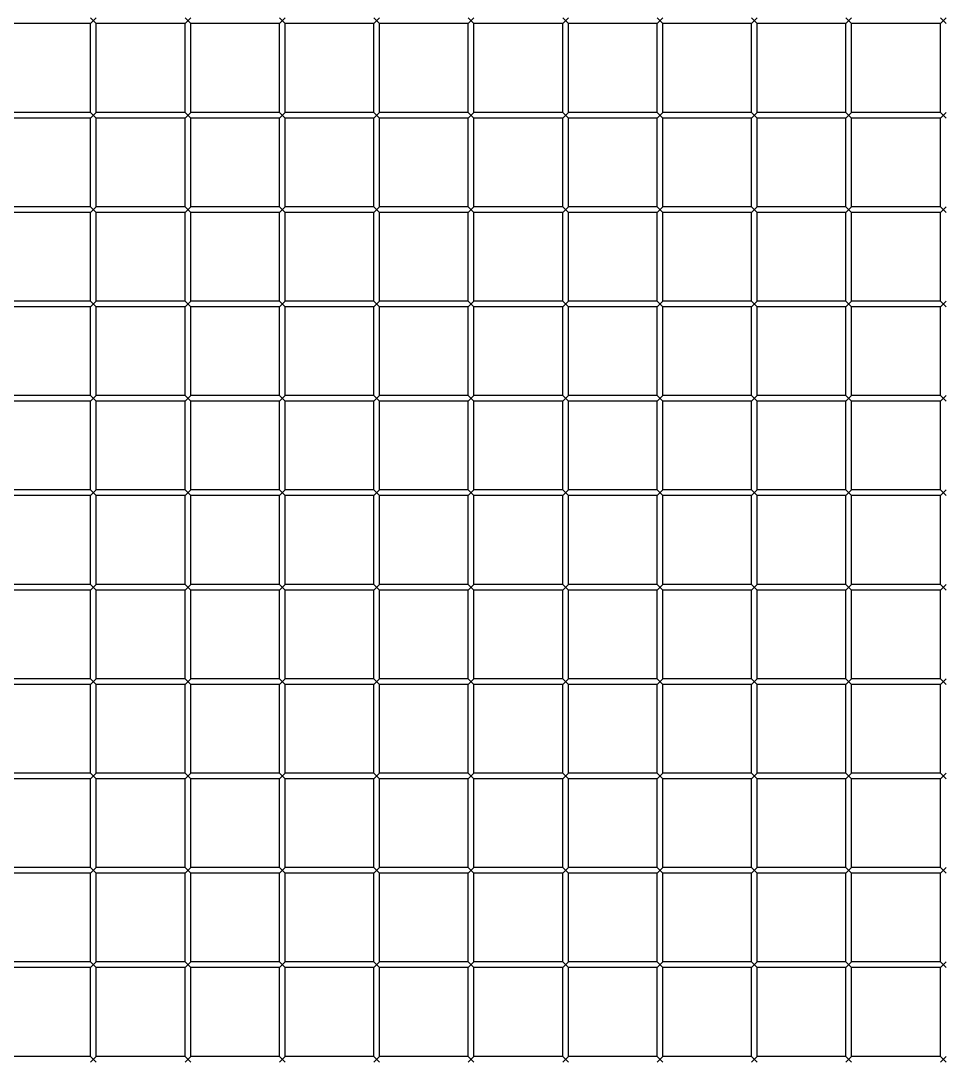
# Model space of a CAD drawing. Header units: millimetres. Extents: x -198529 to 244266, y -64 to 158464.
# Drawn here: x -171522 to -171034, y 94757 to 95307 of the extents above; entities that cross this region are included whole.
import ezdxf

# ---------------------------------------------------------------- set-up
doc = ezdxf.new("R2010")
doc.units = ezdxf.units.MM
doc.layers.add('0-DCC', color=30, linetype='Continuous')

# ---------------------------------------------------------------- blocks, each defined once
blk = doc.blocks.new('DCC2850x1800(右)')
at = {"color": 0, "linetype": 'Continuous'}
for p, q in [((63842.5, -73703.48), (63839.5, -73706.48)), ((63842.5, -73706.48), (63839.5, -73703.48)), ((63892.5, -73703.48), (63889.5, -73706.48)), ((63892.5, -73706.48), (63889.5, -73703.48)), ((63942.5, -73703.48), (63939.5, -73706.48)), ((63942.5, -73706.48), (63939.5, -73703.48)), ((63992.5, -73703.48), (63989.5, -73706.48)), ((63992.5, -73706.48), (63989.5, -73703.48)), ((64042.5, -73703.48), (64039.5, -73706.48)), ((64042.5, -73706.48), (64039.5, -73703.48)), ((64092.5, -73703.48), (64089.5, -73706.48)), ((64092.5, -73706.48), (64089.5, -73703.48)), ((64142.5, -73703.48), (64139.5, -73706.48)), ((64142.5, -73706.48), (64139.5, -73703.48)), ((64192.5, -73703.48), (64189.5, -73706.48)), ((64192.5, -73706.48), (64189.5, -73703.48)), ((64242.5, -73703.48), (64239.5, -73706.48)), ((64242.5, -73706.48), (64239.5, -73703.48)), ((64292.5, -73703.48), (64289.5, -73706.48)), ((64292.5, -73706.48), (64289.5, -73703.48)), ((63842.5, -73706.48), (63889.5, -73706.48)), ((63842.5, -73753.48), (63842.5, -73706.48)), ((63889.5, -73753.48), (63889.5, -73706.48)), ((63892.5, -73706.48), (63939.5, -73706.48)), ((63892.5, -73753.48), (63892.5, -73706.48)), ((63939.5, -73753.48), (63939.5, -73706.48)), ((63942.5, -73706.48), (63989.5, -73706.48)), ((63942.5, -73753.48), (63942.5, -73706.48)), ((63989.5, -73753.48), (63989.5, -73706.48)), ((63992.5, -73706.48), (64039.5, -73706.48)), ((63992.5, -73753.48), (63992.5, -73706.48)), ((64039.5, -73753.48), (64039.5, -73706.48)), ((64042.5, -73706.48), (64089.5, -73706.48)), ((64042.5, -73753.48), (64042.5, -73706.48)), ((64089.5, -73753.48), (64089.5, -73706.48)), ((64092.5, -73706.48), (64139.5, -73706.48)), ((64092.5, -73753.48), (64092.5, -73706.48)), ((64139.5, -73753.48), (64139.5, -73706.48)), ((64142.5, -73706.48), (64189.5, -73706.48)), ((64142.5, -73753.48), (64142.5, -73706.48)), ((64189.5, -73753.48), (64189.5, -73706.48)), ((64192.5, -73706.48), (64239.5, -73706.48)), ((64192.5, -73753.48), (64192.5, -73706.48)), ((64239.5, -73753.48), (64239.5, -73706.48)), ((64242.5, -73706.48), (64289.5, -73706.48)), ((64242.5, -73753.48), (64242.5, -73706.48)), ((64289.5, -73753.48), (64289.5, -73706.48)), ((64292.5, -73753.48), (64292.5, -73706.48)), ((64292.5, -73706.48), (64339.5, -73706.48)), ((63842.5, -73753.48), (63839.5, -73756.48)), ((63842.5, -73756.48), (63839.5, -73753.48)), ((63842.5, -73753.48), (63889.5, -73753.48)), ((63892.5, -73753.48), (63889.5, -73756.48)), ((63892.5, -73756.48), (63889.5, -73753.48)), ((63892.5, -73753.48), (63939.5, -73753.48)), ((63942.5, -73753.48), (63939.5, -73756.48)), ((63942.5, -73756.48), (63939.5, -73753.48)), ((63942.5, -73753.48), (63989.5, -73753.48)), ((63992.5, -73753.48), (63989.5, -73756.48)), ((63992.5, -73756.48), (63989.5, -73753.48)), ((63992.5, -73753.48), (64039.5, -73753.48)), ((64042.5, -73753.48), (64039.5, -73756.48)), ((64042.5, -73756.48), (64039.5, -73753.48)), ((64042.5, -73753.48), (64089.5, -73753.48)), ((64092.5, -73753.48), (64089.5, -73756.48)), ((64092.5, -73756.48), (64089.5, -73753.48)), ((64092.5, -73753.48), (64139.5, -73753.48)), ((64142.5, -73753.48), (64139.5, -73756.48)), ((64142.5, -73756.48), (64139.5, -73753.48)), ((64142.5, -73753.48), (64189.5, -73753.48)), ((64192.5, -73753.48), (64189.5, -73756.48)), ((64192.5, -73756.48), (64189.5, -73753.48)), ((64192.5, -73753.48), (64239.5, -73753.48)), ((64242.5, -73753.48), (64239.5, -73756.48)), ((64242.5, -73756.48), (64239.5, -73753.48)), ((64242.5, -73753.48), (64289.5, -73753.48)), ((64292.5, -73753.48), (64289.5, -73756.48)), ((64292.5, -73756.48), (64289.5, -73753.48)), ((64292.5, -73753.48), (64339.5, -73753.48)), ((63842.5, -73756.48), (63889.5, -73756.48)), ((63842.5, -73803.48), (63842.5, -73756.48)), ((63889.5, -73803.48), (63889.5, -73756.48)), ((63892.5, -73756.48), (63939.5, -73756.48)), ((63892.5, -73803.48), (63892.5, -73756.48)), ((63939.5, -73803.48), (63939.5, -73756.48)), ((63942.5, -73756.48), (63989.5, -73756.48)), ((63942.5, -73803.48), (63942.5, -73756.48)), ((63989.5, -73803.48), (63989.5, -73756.48)), ((63992.5, -73756.48), (64039.5, -73756.48)), ((63992.5, -73803.48), (63992.5, -73756.48)), ((64039.5, -73803.48), (64039.5, -73756.48)), ((64042.5, -73756.48), (64089.5, -73756.48)), ((64042.5, -73803.48), (64042.5, -73756.48)), ((64089.5, -73803.48), (64089.5, -73756.48)), ((64092.5, -73756.48), (64139.5, -73756.48)), ((64092.5, -73803.48), (64092.5, -73756.48)), ((64139.5, -73803.48), (64139.5, -73756.48)), ((64142.5, -73756.48), (64189.5, -73756.48)), ((64142.5, -73803.48), (64142.5, -73756.48)), ((64189.5, -73803.48), (64189.5, -73756.48)), ((64192.5, -73756.48), (64239.5, -73756.48)), ((64192.5, -73803.48), (64192.5, -73756.48)), ((64239.5, -73803.48), (64239.5, -73756.48)), ((64242.5, -73756.48), (64289.5, -73756.48)), ((64242.5, -73803.48), (64242.5, -73756.48)), ((64289.5, -73803.48), (64289.5, -73756.48)), ((64292.5, -73756.48), (64339.5, -73756.48)), ((64292.5, -73803.48), (64292.5, -73756.48)), ((63842.5, -73803.48), (63839.5, -73806.48)), ((63842.5, -73806.48), (63839.5, -73803.48)), ((63842.5, -73803.48), (63889.5, -73803.48)), ((63892.5, -73803.48), (63889.5, -73806.48)), ((63892.5, -73806.48), (63889.5, -73803.48)), ((63892.5, -73803.48), (63939.5, -73803.48)), ((63942.5, -73803.48), (63939.5, -73806.48)), ((63942.5, -73806.48), (63939.5, -73803.48)), ((63942.5, -73803.48), (63989.5, -73803.48)), ((63992.5, -73803.48), (63989.5, -73806.48)), ((63992.5, -73806.48), (63989.5, -73803.48)), ((63992.5, -73803.48), (64039.5, -73803.48)), ((64042.5, -73803.48), (64039.5, -73806.48)), ((64042.5, -73806.48), (64039.5, -73803.48)), ((64042.5, -73803.48), (64089.5, -73803.48)), ((64092.5, -73803.48), (64089.5, -73806.48)), ((64092.5, -73806.48), (64089.5, -73803.48)), ((64092.5, -73803.48), (64139.5, -73803.48)), ((64142.5, -73803.48), (64139.5, -73806.48)), ((64142.5, -73806.48), (64139.5, -73803.48)), ((64142.5, -73803.48), (64189.5, -73803.48)), ((64192.5, -73803.48), (64189.5, -73806.48)), ((64192.5, -73806.48), (64189.5, -73803.48)), ((64192.5, -73803.48), (64239.5, -73803.48)), ((64242.5, -73803.48), (64239.5, -73806.48)), ((64242.5, -73806.48), (64239.5, -73803.48)), ((64242.5, -73803.48), (64289.5, -73803.48)), ((64292.5, -73803.48), (64289.5, -73806.48)), ((64292.5, -73806.48), (64289.5, -73803.48)), ((64292.5, -73803.48), (64339.5, -73803.48)), ((63842.5, -73806.48), (63889.5, -73806.48)), ((63842.5, -73853.48), (63842.5, -73806.48)), ((63889.5, -73853.48), (63889.5, -73806.48)), ((63892.5, -73806.48), (63939.5, -73806.48)), ((63892.5, -73853.48), (63892.5, -73806.48)), ((63939.5, -73853.48), (63939.5, -73806.48)), ((63942.5, -73806.48), (63989.5, -73806.48)), ((63942.5, -73853.48), (63942.5, -73806.48)), ((63989.5, -73853.48), (63989.5, -73806.48)), ((63992.5, -73806.48), (64039.5, -73806.48)), ((63992.5, -73853.48), (63992.5, -73806.48)), ((64039.5, -73853.48), (64039.5, -73806.48)), ((64042.5, -73806.48), (64089.5, -73806.48)), ((64042.5, -73853.48), (64042.5, -73806.48)), ((64089.5, -73853.48), (64089.5, -73806.48)), ((64092.5, -73806.48), (64139.5, -73806.48)), ((64092.5, -73853.48), (64092.5, -73806.48)), ((64139.5, -73853.48), (64139.5, -73806.48)), ((64142.5, -73806.48), (64189.5, -73806.48)), ((64142.5, -73853.48), (64142.5, -73806.48)), ((64189.5, -73853.48), (64189.5, -73806.48)), ((64192.5, -73806.48), (64239.5, -73806.48)), ((64192.5, -73853.48), (64192.5, -73806.48)), ((64239.5, -73853.48), (64239.5, -73806.48)), ((64242.5, -73806.48), (64289.5, -73806.48)), ((64242.5, -73853.48), (64242.5, -73806.48)), ((64289.5, -73853.48), (64289.5, -73806.48)), ((64292.5, -73806.48), (64339.5, -73806.48)), ((64292.5, -73853.48), (64292.5, -73806.48)), ((63842.5, -73853.48), (63839.5, -73856.48)), ((63842.5, -73856.48), (63839.5, -73853.48)), ((63842.5, -73853.48), (63889.5, -73853.48)), ((63892.5, -73853.48), (63889.5, -73856.48)), ((63892.5, -73856.48), (63889.5, -73853.48)), ((63892.5, -73853.48), (63939.5, -73853.48)), ((63942.5, -73853.48), (63939.5, -73856.48)), ((63942.5, -73856.48), (63939.5, -73853.48)), ((63942.5, -73853.48), (63989.5, -73853.48)), ((63992.5, -73853.48), (63989.5, -73856.48)), ((63992.5, -73856.48), (63989.5, -73853.48)), ((63992.5, -73853.48), (64039.5, -73853.48)), ((64042.5, -73853.48), (64039.5, -73856.48)), ((64042.5, -73856.48), (64039.5, -73853.48)), ((64042.5, -73853.48), (64089.5, -73853.48)), ((64092.5, -73853.48), (64089.5, -73856.48)), ((64092.5, -73856.48), (64089.5, -73853.48)), ((64092.5, -73853.48), (64139.5, -73853.48)), ((64142.5, -73853.48), (64139.5, -73856.48)), ((64142.5, -73856.48), (64139.5, -73853.48)), ((64142.5, -73853.48), (64189.5, -73853.48)), ((64192.5, -73853.48), (64189.5, -73856.48)), ((64192.5, -73856.48), (64189.5, -73853.48)), ((64192.5, -73853.48), (64239.5, -73853.48)), ((64242.5, -73853.48), (64239.5, -73856.48)), ((64242.5, -73856.48), (64239.5, -73853.48)), ((64242.5, -73853.48), (64289.5, -73853.48)), ((64292.5, -73853.48), (64289.5, -73856.48)), ((64292.5, -73856.48), (64289.5, -73853.48)), ((64292.5, -73853.48), (64339.5, -73853.48)), ((63842.5, -73856.48), (63889.5, -73856.48)), ((63842.5, -73903.48), (63842.5, -73856.48)), ((63889.5, -73903.48), (63889.5, -73856.48)), ((63892.5, -73856.48), (63939.5, -73856.48)), ((63892.5, -73903.48), (63892.5, -73856.48)), ((63939.5, -73903.48), (63939.5, -73856.48)), ((63942.5, -73856.48), (63989.5, -73856.48)), ((63942.5, -73903.48), (63942.5, -73856.48)), ((63989.5, -73903.48), (63989.5, -73856.48)), ((63992.5, -73856.48), (64039.5, -73856.48)), ((63992.5, -73903.48), (63992.5, -73856.48)), ((64039.5, -73903.48), (64039.5, -73856.48)), ((64042.5, -73856.48), (64089.5, -73856.48)), ((64042.5, -73903.48), (64042.5, -73856.48)), ((64089.5, -73903.48), (64089.5, -73856.48)), ((64092.5, -73856.48), (64139.5, -73856.48)), ((64092.5, -73903.48), (64092.5, -73856.48)), ((64139.5, -73903.48), (64139.5, -73856.48)), ((64142.5, -73856.48), (64189.5, -73856.48)), ((64142.5, -73903.48), (64142.5, -73856.48)), ((64189.5, -73903.48), (64189.5, -73856.48)), ((64192.5, -73856.48), (64239.5, -73856.48)), ((64192.5, -73903.48), (64192.5, -73856.48)), ((64239.5, -73903.48), (64239.5, -73856.48)), ((64242.5, -73856.48), (64289.5, -73856.48)), ((64242.5, -73903.48), (64242.5, -73856.48)), ((64289.5, -73903.48), (64289.5, -73856.48)), ((64292.5, -73856.48), (64339.5, -73856.48)), ((64292.5, -73903.48), (64292.5, -73856.48)), ((63842.5, -73903.48), (63839.5, -73906.48)), ((63842.5, -73906.48), (63839.5, -73903.48)), ((63842.5, -73903.48), (63889.5, -73903.48)), ((63892.5, -73903.48), (63889.5, -73906.48)), ((63892.5, -73906.48), (63889.5, -73903.48)), ((63892.5, -73903.48), (63939.5, -73903.48)), ((63942.5, -73903.48), (63939.5, -73906.48)), ((63942.5, -73906.48), (63939.5, -73903.48)), ((63942.5, -73903.48), (63989.5, -73903.48)), ((63992.5, -73903.48), (63989.5, -73906.48)), ((63992.5, -73906.48), (63989.5, -73903.48)), ((63992.5, -73903.48), (64039.5, -73903.48)), ((64042.5, -73903.48), (64039.5, -73906.48)), ((64042.5, -73906.48), (64039.5, -73903.48)), ((64042.5, -73903.48), (64089.5, -73903.48)), ((64092.5, -73903.48), (64089.5, -73906.48)), ((64092.5, -73906.48), (64089.5, -73903.48)), ((64092.5, -73903.48), (64139.5, -73903.48)), ((64142.5, -73903.48), (64139.5, -73906.48)), ((64142.5, -73906.48), (64139.5, -73903.48)), ((64142.5, -73903.48), (64189.5, -73903.48)), ((64192.5, -73903.48), (64189.5, -73906.48)), ((64192.5, -73906.48), (64189.5, -73903.48)), ((64192.5, -73903.48), (64239.5, -73903.48)), ((64242.5, -73903.48), (64239.5, -73906.48)), ((64242.5, -73906.48), (64239.5, -73903.48)), ((64242.5, -73903.48), (64289.5, -73903.48)), ((64292.5, -73903.48), (64289.5, -73906.48)), ((64292.5, -73906.48), (64289.5, -73903.48)), ((64292.5, -73903.48), (64339.5, -73903.48)), ((63842.5, -73906.48), (63889.5, -73906.48)), ((63842.5, -73953.48), (63842.5, -73906.48)), ((63889.5, -73953.48), (63889.5, -73906.48)), ((63892.5, -73906.48), (63939.5, -73906.48)), ((63892.5, -73953.48), (63892.5, -73906.48)), ((63939.5, -73953.48), (63939.5, -73906.48)), ((63942.5, -73906.48), (63989.5, -73906.48)), ((63942.5, -73953.48), (63942.5, -73906.48)), ((63989.5, -73953.48), (63989.5, -73906.48)), ((63992.5, -73906.48), (64039.5, -73906.48)), ((63992.5, -73953.48), (63992.5, -73906.48)), ((64039.5, -73953.48), (64039.5, -73906.48)), ((64042.5, -73906.48), (64089.5, -73906.48)), ((64042.5, -73953.48), (64042.5, -73906.48)), ((64089.5, -73953.48), (64089.5, -73906.48)), ((64092.5, -73906.48), (64139.5, -73906.48)), ((64092.5, -73953.48), (64092.5, -73906.48)), ((64139.5, -73953.48), (64139.5, -73906.48)), ((64142.5, -73906.48), (64189.5, -73906.48)), ((64142.5, -73953.48), (64142.5, -73906.48)), ((64189.5, -73953.48), (64189.5, -73906.48)), ((64192.5, -73906.48), (64239.5, -73906.48)), ((64192.5, -73953.48), (64192.5, -73906.48)), ((64239.5, -73953.48), (64239.5, -73906.48)), ((64242.5, -73906.48), (64289.5, -73906.48)), ((64242.5, -73953.48), (64242.5, -73906.48)), ((64289.5, -73953.48), (64289.5, -73906.48)), ((64292.5, -73906.48), (64339.5, -73906.48)), ((64292.5, -73953.48), (64292.5, -73906.48)), ((63842.5, -73953.48), (63839.5, -73956.48)), ((63842.5, -73956.48), (63839.5, -73953.48)), ((63842.5, -73953.48), (63889.5, -73953.48)), ((63842.5, -73956.48), (63889.5, -73956.48)), ((63842.5, -74003.48), (63842.5, -73956.48)), ((63892.5, -73953.48), (63889.5, -73956.48)), ((63892.5, -73956.48), (63889.5, -73953.48)), ((63889.5, -74003.48), (63889.5, -73956.48)), ((63892.5, -73953.48), (63939.5, -73953.48)), ((63892.5, -73956.48), (63939.5, -73956.48)), ((63892.5, -74003.48), (63892.5, -73956.48)), ((63942.5, -73953.48), (63939.5, -73956.48)), ((63942.5, -73956.48), (63939.5, -73953.48)), ((63939.5, -74003.48), (63939.5, -73956.48)), ((63942.5, -73953.48), (63989.5, -73953.48)), ((63942.5, -73956.48), (63989.5, -73956.48)), ((63942.5, -74003.48), (63942.5, -73956.48)), ((63992.5, -73953.48), (63989.5, -73956.48)), ((63992.5, -73956.48), (63989.5, -73953.48)), ((63989.5, -74003.48), (63989.5, -73956.48)), ((63992.5, -73953.48), (64039.5, -73953.48)), ((63992.5, -73956.48), (64039.5, -73956.48)), ((63992.5, -74003.48), (63992.5, -73956.48)), ((64042.5, -73953.48), (64039.5, -73956.48)), ((64042.5, -73956.48), (64039.5, -73953.48)), ((64039.5, -74003.48), (64039.5, -73956.48)), ((64042.5, -73953.48), (64089.5, -73953.48)), ((64042.5, -73956.48), (64089.5, -73956.48)), ((64042.5, -74003.48), (64042.5, -73956.48)), ((64092.5, -73953.48), (64089.5, -73956.48)), ((64092.5, -73956.48), (64089.5, -73953.48)), ((64089.5, -74003.48), (64089.5, -73956.48)), ((64092.5, -73953.48), (64139.5, -73953.48)), ((64092.5, -73956.48), (64139.5, -73956.48)), ((64092.5, -74003.48), (64092.5, -73956.48)), ((64142.5, -73953.48), (64139.5, -73956.48)), ((64142.5, -73956.48), (64139.5, -73953.48)), ((64139.5, -74003.48), (64139.5, -73956.48)), ((64142.5, -73953.48), (64189.5, -73953.48)), ((64142.5, -73956.48), (64189.5, -73956.48)), ((64142.5, -74003.48), (64142.5, -73956.48)), ((64192.5, -73953.48), (64189.5, -73956.48)), ((64192.5, -73956.48), (64189.5, -73953.48)), ((64189.5, -74003.48), (64189.5, -73956.48)), ((64192.5, -73953.48), (64239.5, -73953.48)), ((64192.5, -73956.48), (64239.5, -73956.48)), ((64192.5, -74003.48), (64192.5, -73956.48)), ((64242.5, -73953.48), (64239.5, -73956.48)), ((64242.5, -73956.48), (64239.5, -73953.48)), ((64239.5, -74003.48), (64239.5, -73956.48)), ((64242.5, -73953.48), (64289.5, -73953.48)), ((64242.5, -73956.48), (64289.5, -73956.48)), ((64242.5, -74003.48), (64242.5, -73956.48)), ((64292.5, -73953.48), (64289.5, -73956.48)), ((64292.5, -73956.48), (64289.5, -73953.48)), ((64289.5, -74003.48), (64289.5, -73956.48)), ((64292.5, -73953.48), (64339.5, -73953.48)), ((64292.5, -73956.48), (64339.5, -73956.48)), ((64292.5, -74003.48), (64292.5, -73956.48)), ((63842.5, -74003.48), (63839.5, -74006.48)), ((63842.5, -74006.48), (63839.5, -74003.48)), ((63842.5, -74003.48), (63889.5, -74003.48)), ((63842.5, -74006.48), (63889.5, -74006.48)), ((63842.5, -74053.48), (63842.5, -74006.48)), ((63892.5, -74003.48), (63889.5, -74006.48)), ((63892.5, -74006.48), (63889.5, -74003.48)), ((63889.5, -74053.48), (63889.5, -74006.48)), ((63892.5, -74003.48), (63939.5, -74003.48)), ((63892.5, -74006.48), (63939.5, -74006.48)), ((63892.5, -74053.48), (63892.5, -74006.48)), ((63942.5, -74003.48), (63939.5, -74006.48)), ((63942.5, -74006.48), (63939.5, -74003.48)), ((63939.5, -74053.48), (63939.5, -74006.48)), ((63942.5, -74003.48), (63989.5, -74003.48)), ((63942.5, -74006.48), (63989.5, -74006.48)), ((63942.5, -74053.48), (63942.5, -74006.48)), ((63992.5, -74003.48), (63989.5, -74006.48)), ((63992.5, -74006.48), (63989.5, -74003.48)), ((63989.5, -74053.48), (63989.5, -74006.48)), ((63992.5, -74003.48), (64039.5, -74003.48)), ((63992.5, -74006.48), (64039.5, -74006.48)), ((63992.5, -74053.48), (63992.5, -74006.48)), ((64042.5, -74003.48), (64039.5, -74006.48)), ((64042.5, -74006.48), (64039.5, -74003.48)), ((64039.5, -74053.48), (64039.5, -74006.48)), ((64042.5, -74003.48), (64089.5, -74003.48)), ((64042.5, -74006.48), (64089.5, -74006.48)), ((64042.5, -74053.48), (64042.5, -74006.48)), ((64092.5, -74003.48), (64089.5, -74006.48)), ((64092.5, -74006.48), (64089.5, -74003.48)), ((64089.5, -74053.48), (64089.5, -74006.48)), ((64092.5, -74003.48), (64139.5, -74003.48)), ((64092.5, -74006.48), (64139.5, -74006.48)), ((64092.5, -74053.48), (64092.5, -74006.48)), ((64142.5, -74003.48), (64139.5, -74006.48)), ((64142.5, -74006.48), (64139.5, -74003.48)), ((64139.5, -74053.48), (64139.5, -74006.48)), ((64142.5, -74003.48), (64189.5, -74003.48)), ((64142.5, -74006.48), (64189.5, -74006.48)), ((64142.5, -74053.48), (64142.5, -74006.48)), ((64192.5, -74003.48), (64189.5, -74006.48)), ((64192.5, -74006.48), (64189.5, -74003.48)), ((64189.5, -74053.48), (64189.5, -74006.48)), ((64192.5, -74003.48), (64239.5, -74003.48)), ((64192.5, -74006.48), (64239.5, -74006.48)), ((64192.5, -74053.48), (64192.5, -74006.48)), ((64242.5, -74003.48), (64239.5, -74006.48)), ((64242.5, -74006.48), (64239.5, -74003.48)), ((64239.5, -74053.48), (64239.5, -74006.48)), ((64242.5, -74003.48), (64289.5, -74003.48)), ((64242.5, -74006.48), (64289.5, -74006.48)), ((64242.5, -74053.48), (64242.5, -74006.48)), ((64292.5, -74003.48), (64289.5, -74006.48)), ((64292.5, -74006.48), (64289.5, -74003.48)), ((64289.5, -74053.48), (64289.5, -74006.48)), ((64292.5, -74003.48), (64339.5, -74003.48)), ((64292.5, -74006.48), (64339.5, -74006.48)), ((64292.5, -74053.48), (64292.5, -74006.48)), ((63842.5, -74053.48), (63839.5, -74056.48)), ((63842.5, -74056.48), (63839.5, -74053.48)), ((63842.5, -74053.48), (63889.5, -74053.48)), ((63842.5, -74056.48), (63889.5, -74056.48)), ((63842.5, -74103.48), (63842.5, -74056.48)), ((63892.5, -74053.48), (63889.5, -74056.48)), ((63892.5, -74056.48), (63889.5, -74053.48)), ((63889.5, -74103.48), (63889.5, -74056.48)), ((63892.5, -74053.48), (63939.5, -74053.48)), ((63892.5, -74056.48), (63939.5, -74056.48)), ((63892.5, -74103.48), (63892.5, -74056.48)), ((63942.5, -74053.48), (63939.5, -74056.48)), ((63942.5, -74056.48), (63939.5, -74053.48)), ((63939.5, -74103.48), (63939.5, -74056.48)), ((63942.5, -74053.48), (63989.5, -74053.48)), ((63942.5, -74056.48), (63989.5, -74056.48)), ((63942.5, -74103.48), (63942.5, -74056.48)), ((63992.5, -74053.48), (63989.5, -74056.48)), ((63992.5, -74056.48), (63989.5, -74053.48)), ((63989.5, -74103.48), (63989.5, -74056.48)), ((63992.5, -74053.48), (64039.5, -74053.48)), ((63992.5, -74056.48), (64039.5, -74056.48)), ((63992.5, -74103.48), (63992.5, -74056.48)), ((64042.5, -74053.48), (64039.5, -74056.48)), ((64042.5, -74056.48), (64039.5, -74053.48)), ((64039.5, -74103.48), (64039.5, -74056.48)), ((64042.5, -74053.48), (64089.5, -74053.48)), ((64042.5, -74056.48), (64089.5, -74056.48)), ((64042.5, -74103.48), (64042.5, -74056.48)), ((64092.5, -74053.48), (64089.5, -74056.48)), ((64092.5, -74056.48), (64089.5, -74053.48)), ((64089.5, -74103.48), (64089.5, -74056.48)), ((64092.5, -74053.48), (64139.5, -74053.48)), ((64092.5, -74056.48), (64139.5, -74056.48)), ((64092.5, -74103.48), (64092.5, -74056.48)), ((64142.5, -74053.48), (64139.5, -74056.48)), ((64142.5, -74056.48), (64139.5, -74053.48)), ((64139.5, -74103.48), (64139.5, -74056.48)), ((64142.5, -74053.48), (64189.5, -74053.48)), ((64142.5, -74056.48), (64189.5, -74056.48)), ((64142.5, -74103.48), (64142.5, -74056.48)), ((64192.5, -74053.48), (64189.5, -74056.48)), ((64192.5, -74056.48), (64189.5, -74053.48)), ((64189.5, -74103.48), (64189.5, -74056.48)), ((64192.5, -74053.48), (64239.5, -74053.48)), ((64192.5, -74056.48), (64239.5, -74056.48)), ((64192.5, -74103.48), (64192.5, -74056.48)), ((64242.5, -74053.48), (64239.5, -74056.48)), ((64242.5, -74056.48), (64239.5, -74053.48)), ((64239.5, -74103.48), (64239.5, -74056.48)), ((64242.5, -74053.48), (64289.5, -74053.48)), ((64242.5, -74056.48), (64289.5, -74056.48)), ((64242.5, -74103.48), (64242.5, -74056.48)), ((64292.5, -74053.48), (64289.5, -74056.48)), ((64292.5, -74056.48), (64289.5, -74053.48)), ((64289.5, -74103.48), (64289.5, -74056.48)), ((64292.5, -74053.48), (64339.5, -74053.48)), ((64292.5, -74056.48), (64339.5, -74056.48)), ((64292.5, -74103.48), (64292.5, -74056.48)), ((63842.5, -74103.48), (63839.5, -74106.48)), ((63842.5, -74106.48), (63839.5, -74103.48)), ((63842.5, -74103.48), (63889.5, -74103.48)), ((63842.5, -74106.48), (63889.5, -74106.48)), ((63842.5, -74153.48), (63842.5, -74106.48)), ((63892.5, -74103.48), (63889.5, -74106.48)), ((63892.5, -74106.48), (63889.5, -74103.48)), ((63889.5, -74153.48), (63889.5, -74106.48)), ((63892.5, -74103.48), (63939.5, -74103.48)), ((63892.5, -74106.48), (63939.5, -74106.48)), ((63892.5, -74153.48), (63892.5, -74106.48)), ((63942.5, -74103.48), (63939.5, -74106.48)), ((63942.5, -74106.48), (63939.5, -74103.48)), ((63939.5, -74153.48), (63939.5, -74106.48)), ((63942.5, -74103.48), (63989.5, -74103.48)), ((63942.5, -74106.48), (63989.5, -74106.48)), ((63942.5, -74153.48), (63942.5, -74106.48)), ((63992.5, -74103.48), (63989.5, -74106.48)), ((63992.5, -74106.48), (63989.5, -74103.48)), ((63989.5, -74153.48), (63989.5, -74106.48)), ((63992.5, -74103.48), (64039.5, -74103.48)), ((63992.5, -74106.48), (64039.5, -74106.48)), ((63992.5, -74153.48), (63992.5, -74106.48)), ((64042.5, -74103.48), (64039.5, -74106.48)), ((64042.5, -74106.48), (64039.5, -74103.48)), ((64039.5, -74153.48), (64039.5, -74106.48)), ((64042.5, -74103.48), (64089.5, -74103.48)), ((64042.5, -74106.48), (64089.5, -74106.48)), ((64042.5, -74153.48), (64042.5, -74106.48)), ((64092.5, -74103.48), (64089.5, -74106.48)), ((64092.5, -74106.48), (64089.5, -74103.48)), ((64089.5, -74153.48), (64089.5, -74106.48)), ((64092.5, -74103.48), (64139.5, -74103.48)), ((64092.5, -74106.48), (64139.5, -74106.48)), ((64092.5, -74153.48), (64092.5, -74106.48)), ((64142.5, -74103.48), (64139.5, -74106.48)), ((64142.5, -74106.48), (64139.5, -74103.48)), ((64139.5, -74153.48), (64139.5, -74106.48)), ((64142.5, -74103.48), (64189.5, -74103.48)), ((64142.5, -74106.48), (64189.5, -74106.48)), ((64142.5, -74153.48), (64142.5, -74106.48)), ((64192.5, -74103.48), (64189.5, -74106.48)), ((64192.5, -74106.48), (64189.5, -74103.48)), ((64189.5, -74153.48), (64189.5, -74106.48)), ((64192.5, -74103.48), (64239.5, -74103.48)), ((64192.5, -74106.48), (64239.5, -74106.48)), ((64192.5, -74153.48), (64192.5, -74106.48)), ((64242.5, -74103.48), (64239.5, -74106.48)), ((64242.5, -74106.48), (64239.5, -74103.48)), ((64239.5, -74153.48), (64239.5, -74106.48)), ((64242.5, -74103.48), (64289.5, -74103.48)), ((64242.5, -74106.48), (64289.5, -74106.48)), ((64242.5, -74153.48), (64242.5, -74106.48)), ((64292.5, -74103.48), (64289.5, -74106.48)), ((64292.5, -74106.48), (64289.5, -74103.48)), ((64289.5, -74153.48), (64289.5, -74106.48)), ((64292.5, -74103.48), (64339.5, -74103.48)), ((64292.5, -74106.48), (64339.5, -74106.48)), ((64292.5, -74153.48), (64292.5, -74106.48)), ((63842.5, -74153.48), (63839.5, -74156.48)), ((63842.5, -74156.48), (63839.5, -74153.48)), ((63842.5, -74153.48), (63889.5, -74153.48)), ((63842.5, -74156.48), (63889.5, -74156.48)), ((63842.5, -74203.48), (63842.5, -74156.48)), ((63892.5, -74153.48), (63889.5, -74156.48)), ((63892.5, -74156.48), (63889.5, -74153.48)), ((63889.5, -74203.48), (63889.5, -74156.48)), ((63892.5, -74153.48), (63939.5, -74153.48)), ((63892.5, -74156.48), (63939.5, -74156.48)), ((63892.5, -74203.48), (63892.5, -74156.48)), ((63942.5, -74153.48), (63939.5, -74156.48)), ((63942.5, -74156.48), (63939.5, -74153.48)), ((63939.5, -74203.48), (63939.5, -74156.48)), ((63942.5, -74153.48), (63989.5, -74153.48)), ((63942.5, -74156.48), (63989.5, -74156.48)), ((63942.5, -74203.48), (63942.5, -74156.48)), ((63992.5, -74153.48), (63989.5, -74156.48)), ((63992.5, -74156.48), (63989.5, -74153.48)), ((63989.5, -74203.48), (63989.5, -74156.48)), ((63992.5, -74153.48), (64039.5, -74153.48)), ((63992.5, -74156.48), (64039.5, -74156.48)), ((63992.5, -74203.48), (63992.5, -74156.48)), ((64042.5, -74153.48), (64039.5, -74156.48)), ((64042.5, -74156.48), (64039.5, -74153.48)), ((64039.5, -74203.48), (64039.5, -74156.48)), ((64042.5, -74153.48), (64089.5, -74153.48)), ((64042.5, -74156.48), (64089.5, -74156.48)), ((64042.5, -74203.48), (64042.5, -74156.48)), ((64092.5, -74153.48), (64089.5, -74156.48)), ((64092.5, -74156.48), (64089.5, -74153.48)), ((64089.5, -74203.48), (64089.5, -74156.48)), ((64092.5, -74153.48), (64139.5, -74153.48)), ((64092.5, -74156.48), (64139.5, -74156.48)), ((64092.5, -74203.48), (64092.5, -74156.48)), ((64142.5, -74153.48), (64139.5, -74156.48)), ((64142.5, -74156.48), (64139.5, -74153.48)), ((64139.5, -74203.48), (64139.5, -74156.48)), ((64142.5, -74153.48), (64189.5, -74153.48)), ((64142.5, -74156.48), (64189.5, -74156.48)), ((64142.5, -74203.48), (64142.5, -74156.48)), ((64192.5, -74153.48), (64189.5, -74156.48)), ((64192.5, -74156.48), (64189.5, -74153.48)), ((64189.5, -74203.48), (64189.5, -74156.48)), ((64192.5, -74153.48), (64239.5, -74153.48)), ((64192.5, -74156.48), (64239.5, -74156.48)), ((64192.5, -74203.48), (64192.5, -74156.48)), ((64242.5, -74153.48), (64239.5, -74156.48)), ((64242.5, -74156.48), (64239.5, -74153.48)), ((64239.5, -74203.48), (64239.5, -74156.48)), ((64242.5, -74153.48), (64289.5, -74153.48)), ((64242.5, -74156.48), (64289.5, -74156.48)), ((64242.5, -74203.48), (64242.5, -74156.48)), ((64292.5, -74153.48), (64289.5, -74156.48)), ((64292.5, -74156.48), (64289.5, -74153.48)), ((64289.5, -74203.48), (64289.5, -74156.48)), ((64292.5, -74153.48), (64339.5, -74153.48)), ((64292.5, -74156.48), (64339.5, -74156.48)), ((64292.5, -74203.48), (64292.5, -74156.48)), ((63842.5, -74203.48), (63839.5, -74206.48)), ((63842.5, -74206.48), (63839.5, -74203.48)), ((63842.5, -74203.48), (63889.5, -74203.48)), ((63892.5, -74203.48), (63889.5, -74206.48)), ((63892.5, -74206.48), (63889.5, -74203.48)), ((63892.5, -74203.48), (63939.5, -74203.48)), ((63942.5, -74203.48), (63939.5, -74206.48)), ((63942.5, -74206.48), (63939.5, -74203.48)), ((63942.5, -74203.48), (63989.5, -74203.48)), ((63992.5, -74203.48), (63989.5, -74206.48)), ((63992.5, -74206.48), (63989.5, -74203.48)), ((63992.5, -74203.48), (64039.5, -74203.48)), ((64042.5, -74203.48), (64039.5, -74206.48)), ((64042.5, -74206.48), (64039.5, -74203.48)), ((64042.5, -74203.48), (64089.5, -74203.48)), ((64092.5, -74203.48), (64089.5, -74206.48)), ((64092.5, -74206.48), (64089.5, -74203.48)), ((64092.5, -74203.48), (64139.5, -74203.48)), ((64142.5, -74203.48), (64139.5, -74206.48)), ((64142.5, -74206.48), (64139.5, -74203.48)), ((64142.5, -74203.48), (64189.5, -74203.48)), ((64192.5, -74203.48), (64189.5, -74206.48)), ((64192.5, -74206.48), (64189.5, -74203.48)), ((64192.5, -74203.48), (64239.5, -74203.48)), ((64242.5, -74203.48), (64239.5, -74206.48)), ((64242.5, -74206.48), (64239.5, -74203.48)), ((64242.5, -74203.48), (64289.5, -74203.48)), ((64292.5, -74203.48), (64289.5, -74206.48)), ((64292.5, -74206.48), (64289.5, -74203.48)), ((64292.5, -74203.48), (64339.5, -74203.48)), ((63842.5, -74206.48), (63889.5, -74206.48)), ((63842.5, -74253.48), (63842.5, -74206.48)), ((63889.5, -74253.48), (63889.5, -74206.48)), ((63892.5, -74206.48), (63939.5, -74206.48)), ((63892.5, -74253.48), (63892.5, -74206.48)), ((63939.5, -74253.48), (63939.5, -74206.48)), ((63942.5, -74206.48), (63989.5, -74206.48)), ((63942.5, -74253.48), (63942.5, -74206.48)), ((63989.5, -74253.48), (63989.5, -74206.48)), ((63992.5, -74206.48), (64039.5, -74206.48)), ((63992.5, -74253.48), (63992.5, -74206.48)), ((64039.5, -74253.48), (64039.5, -74206.48)), ((64042.5, -74206.48), (64089.5, -74206.48)), ((64042.5, -74253.48), (64042.5, -74206.48)), ((64089.5, -74253.48), (64089.5, -74206.48)), ((64092.5, -74206.48), (64139.5, -74206.48)), ((64092.5, -74253.48), (64092.5, -74206.48)), ((64139.5, -74253.48), (64139.5, -74206.48)), ((64142.5, -74206.48), (64189.5, -74206.48)), ((64142.5, -74253.48), (64142.5, -74206.48)), ((64189.5, -74253.48), (64189.5, -74206.48)), ((64192.5, -74206.48), (64239.5, -74206.48)), ((64192.5, -74253.48), (64192.5, -74206.48)), ((64239.5, -74253.48), (64239.5, -74206.48)), ((64242.5, -74206.48), (64289.5, -74206.48)), ((64242.5, -74253.48), (64242.5, -74206.48)), ((64289.5, -74253.48), (64289.5, -74206.48)), ((64292.5, -74206.48), (64339.5, -74206.48)), ((64292.5, -74253.48), (64292.5, -74206.48)), ((63842.5, -74253.48), (63839.5, -74256.48)), ((63842.5, -74256.48), (63839.5, -74253.48)), ((63842.5, -74253.48), (63889.5, -74253.48)), ((63892.5, -74253.48), (63889.5, -74256.48)), ((63892.5, -74256.48), (63889.5, -74253.48)), ((63892.5, -74253.48), (63939.5, -74253.48)), ((63942.5, -74253.48), (63939.5, -74256.48)), ((63942.5, -74256.48), (63939.5, -74253.48)), ((63942.5, -74253.48), (63989.5, -74253.48)), ((63992.5, -74253.48), (63989.5, -74256.48)), ((63992.5, -74256.48), (63989.5, -74253.48)), ((63992.5, -74253.48), (64039.5, -74253.48)), ((64042.5, -74253.48), (64039.5, -74256.48)), ((64042.5, -74256.48), (64039.5, -74253.48)), ((64042.5, -74253.48), (64089.5, -74253.48)), ((64092.5, -74253.48), (64089.5, -74256.48)), ((64092.5, -74256.48), (64089.5, -74253.48)), ((64092.5, -74253.48), (64139.5, -74253.48)), ((64142.5, -74253.48), (64139.5, -74256.48)), ((64142.5, -74256.48), (64139.5, -74253.48)), ((64142.5, -74253.48), (64189.5, -74253.48)), ((64192.5, -74253.48), (64189.5, -74256.48)), ((64192.5, -74256.48), (64189.5, -74253.48)), ((64192.5, -74253.48), (64239.5, -74253.48)), ((64242.5, -74253.48), (64239.5, -74256.48)), ((64242.5, -74256.48), (64239.5, -74253.48)), ((64242.5, -74253.48), (64289.5, -74253.48)), ((64292.5, -74253.48), (64289.5, -74256.48)), ((64292.5, -74256.48), (64289.5, -74253.48)), ((64292.5, -74253.48), (64339.5, -74253.48))]:
    blk.add_line(p, q, dxfattribs=at)

msp = doc.modelspace()

# ---------------------------------------------------------------- block references
at = {"layer": '0-DCC', "xscale": -1}
msp.add_blockref('DCC2850x1800(右)', (-107192.77, 169011.49), dxfattribs=at)

doc.saveas('drawing.dxf')
